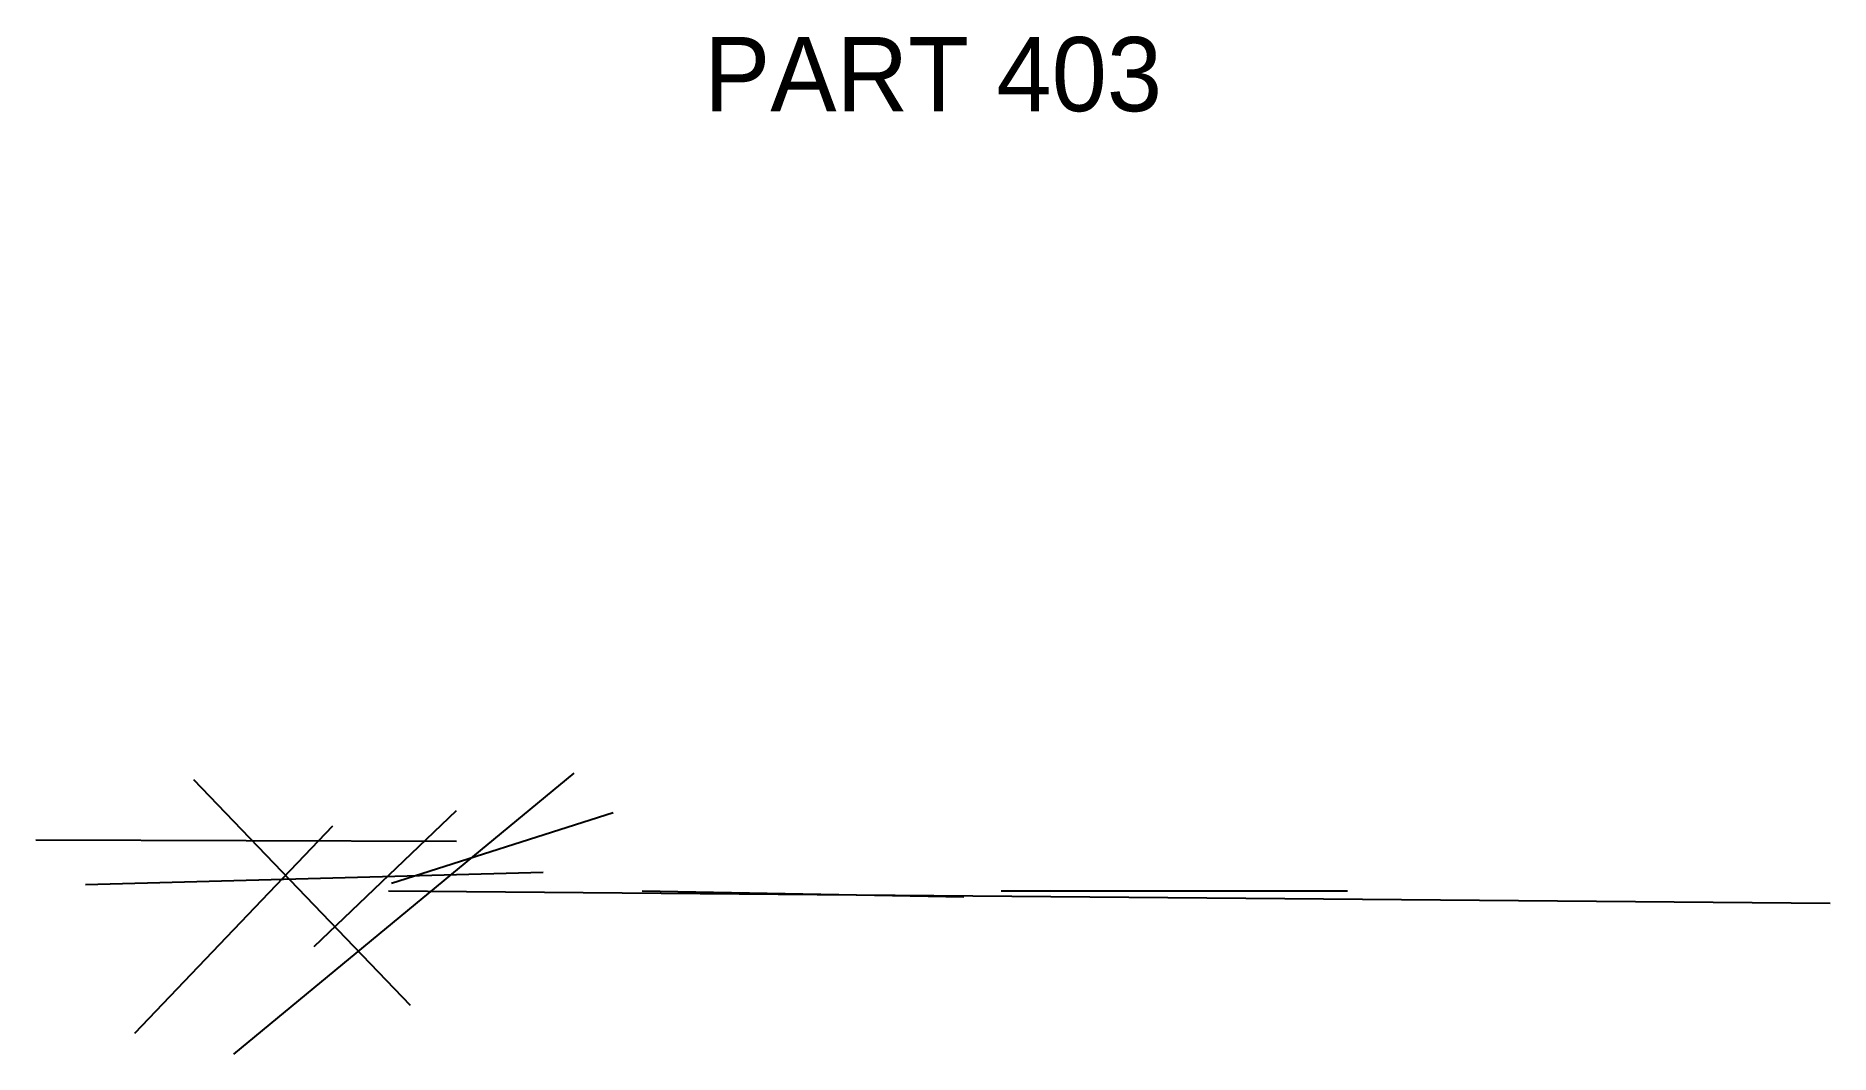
# Model space of a CAD drawing. Header units: millimetres. Extents: x 151 to 441, y 533 to 697.
import ezdxf

# ---------------------------------------------------------------- set-up
doc = ezdxf.new("R2010")
doc.units = ezdxf.units.MM
doc.layers.add('ANNOTATIONS', color=3, linetype='Continuous')
doc.layers.add('GEOMETRY', color=7, linetype='Continuous')

msp = doc.modelspace()

# ---------------------------------------------------------------- linework, layer by layer
at = {"layer": 'GEOMETRY'}
for p, q in [((183, 532.6), (238, 578)), ((176.5, 577), (211.5, 540.5)), ((196, 550), (219, 572)), ((208.5, 560.25), (244.33, 571.67)), ((167, 536), (199, 569.5)), ((151, 567.25), (219, 567)), ((159, 560), (233, 562)), ((208, 559), (441, 557)), ((249, 559), (301, 558)), ((307, 559), (363, 559))]:
    msp.add_line(p, q, dxfattribs=at)

# ---------------------------------------------------------------- texts
at = {"layer": 'ANNOTATIONS'}
msp.add_text('PART 403', height=12, dxfattribs=at).set_placement((259, 685))

doc.saveas('drawing.dxf')
